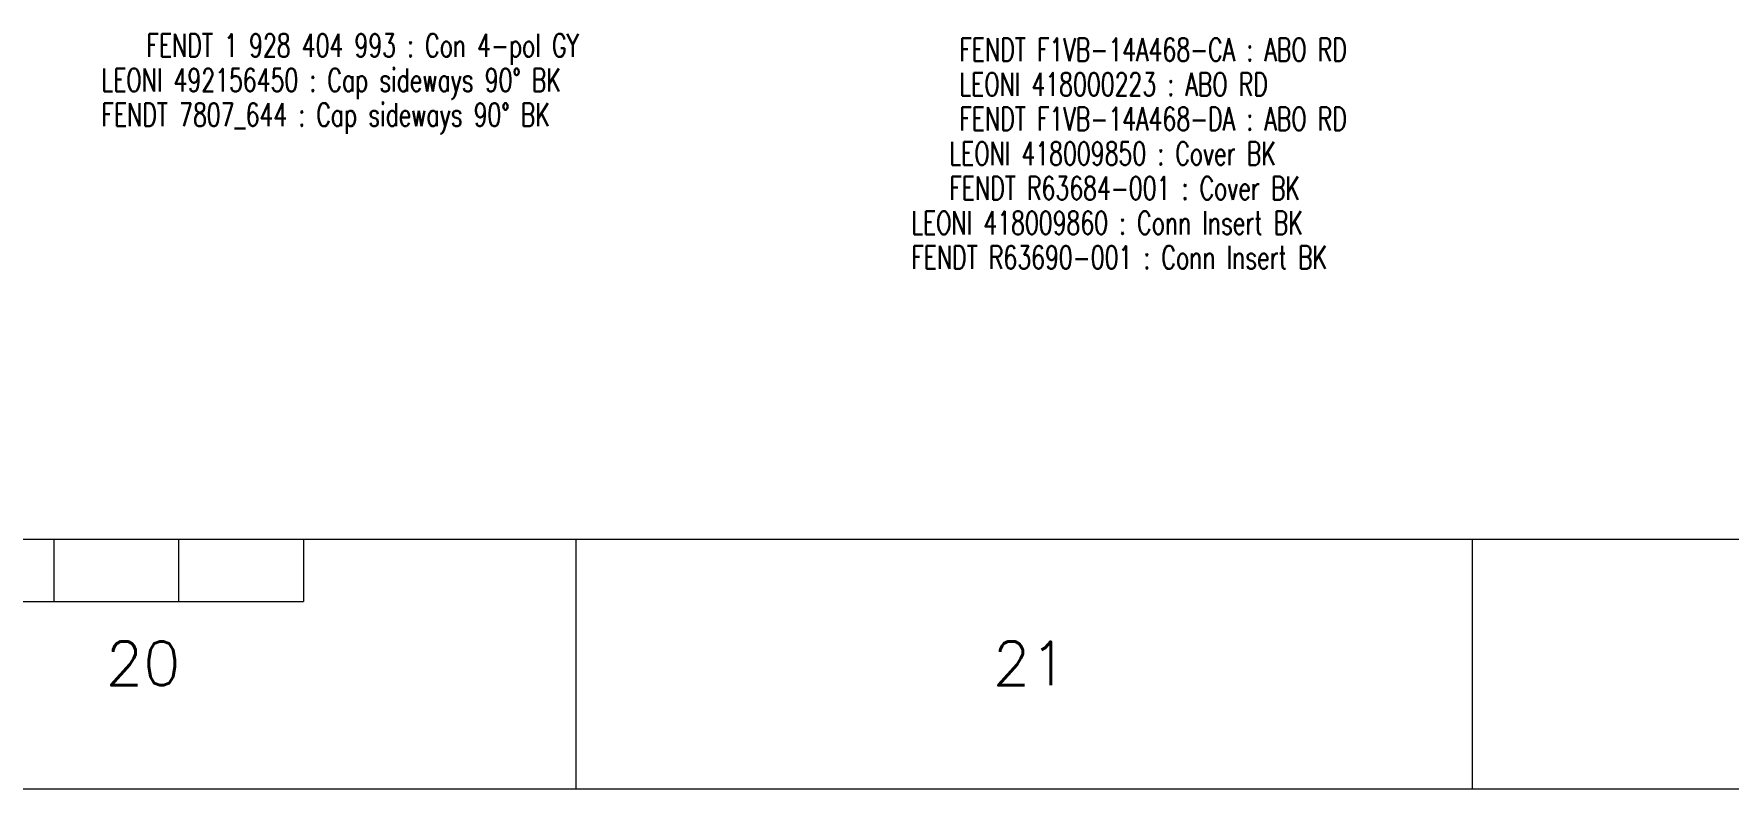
# Model space of a CAD drawing. Header units: millimetres. Extents: x -1 to 4489, y 0 to 1364.
# Drawn here: x 2290.4 to 2510.4, y -0.1 to 98.1 of the extents above; entities that cross this region are included whole.
import ezdxf

# ---------------------------------------------------------------- set-up
doc = ezdxf.new("R2010")
doc.units = ezdxf.units.MM
doc.layers.add('Drawingheader + Standards', color=7, linetype='Continuous')
doc.styles.add('DEFAULT', font='simplex.shx', dxfattribs={"bigfont": 'bigfont'})
doc.styles.add('HS-PART-NO', font='ROMANS.SHX', dxfattribs={"width": 0.7, "height": 3})

# ---------------------------------------------------------------- blocks, each defined once
blk = doc.blocks.new('Rahmen')
at = {"layer": 'Drawingheader + Standards', "color": 0, "linetype": 'Continuous', "lineweight": 0}
for p, q in [((-7353.97, -586.95), (-2930.18, -586.95)), ((-5093.44, -586.95), (-5093.44, -595.05)), ((-5077.23, -586.95), (-5077.23, -595.05)), ((-5061.02, -586.95), (-5061.02, -595.05)), ((-5025.66, -586.95), (-5025.66, -619.37)), ((-4909.25, -586.95), (-4909.25, -619.37)), ((-5223.13, -595.05), (-5061.02, -595.05)), ((-7386.39, -619.37), (-2897.74, -619.43))]:
    blk.add_line(p, q, dxfattribs=at)
at = {"layer": 'Drawingheader + Standards', "color": 0, "linetype": 'Continuous', "lineweight": 0, "style": 'DEFAULT'}
for s, p in [('20', (-5086.71, -605.93)), ('21', (-4971.51, -605.93))]:
    blk.add_text(s, height=5.674, dxfattribs=at).set_placement(p)

msp = doc.modelspace()

# ---------------------------------------------------------------- block references
msp.add_blockref('Rahmen', (7386.39, 619.37))

# ---------------------------------------------------------------- texts
at = {"color": 200, "linetype": 'Continuous', "style": 'HS-PART-NO', "width": 0.7}
for s, p in [('FENDT 1 928 404 993 : Con 4-pol GY', (2304.99, 95.05)), ('FENDT F1VB-14A468-CA : ABO RD', (2410.55, 94.51)), ('LEONI 492156450 : Cap sideways 90° BK', (2299.14, 90.55)), ('LEONI 418000223 : ABO RD', (2410.55, 90.01)), ('FENDT 7807_644 : Cap sideways 90° BK', (2299.14, 86.05)), ('FENDT F1VB-14A468-DA : ABO RD', (2410.55, 85.51)), ('LEONI 418009850 : Cover BK', (2409.25, 81.01)), ('FENDT R63684-001 : Cover BK', (2409.25, 76.51)), ('LEONI 418009860 : Conn Insert BK', (2404.3, 72.01)), ('FENDT R63690-001 : Conn Insert BK', (2404.3, 67.51))]:
    msp.add_text(s, height=3, dxfattribs=at).set_placement(p)

doc.saveas('drawing.dxf')
